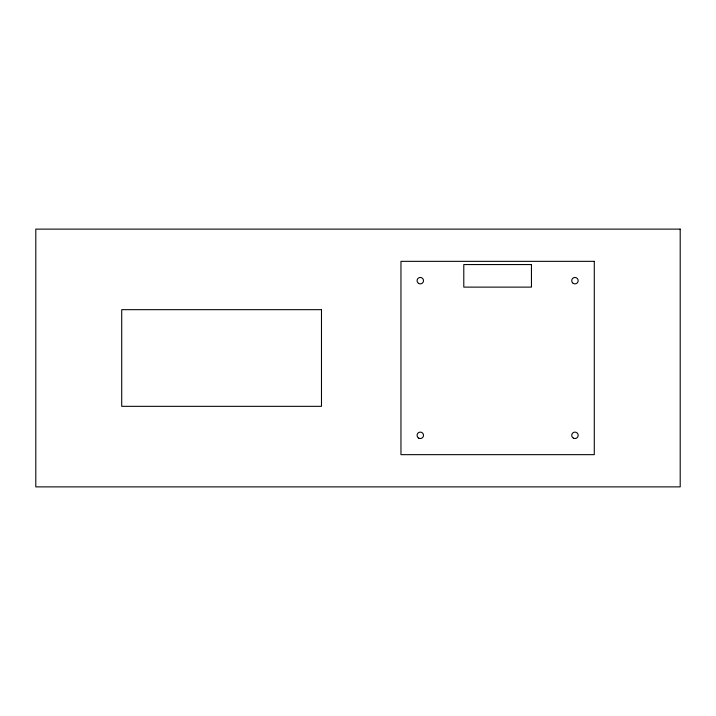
<?xml version="1.0" encoding="UTF-8"?>
<svg xmlns="http://www.w3.org/2000/svg" width="716" height="716" viewBox="0 0 716 716"><rect width="100%" height="100%" fill="white"/><g stroke="black" fill="none" stroke-linecap="round" stroke-linejoin="round"><path stroke-width="1.07" d="M680.2 229.12L35.8 229.12L35.8 486.88L680.2 486.88L680.2 229.12M594.28 261.34L400.96 261.34L400.96 454.66L594.28 454.66L594.28 261.34M531.451 264.562L463.789 264.562L463.789 287.116L531.451 287.116L531.451 264.562M321.484 309.67L121.72 309.67L121.72 406.33L321.484 406.33L321.484 309.67M573.14 283.339A3.222 3.222 0 0 0 578.161 280.905A3.222 3.222 0 0 0 573.543 277.772A3.222 3.222 0 0 0 573.14 283.339M573.337 438.12A3.222 3.222 0 0 0 578.17 435.328A3.222 3.222 0 0 0 573.337 432.536A3.222 3.222 0 0 0 573.337 438.12M418.681 438.12A3.222 3.222 0 0 0 423.514 435.328A3.222 3.222 0 0 0 418.681 432.536A3.222 3.222 0 0 0 418.681 438.12M418.484 283.339A3.222 3.222 0 0 0 423.505 280.905A3.222 3.222 0 0 0 418.887 277.772A3.222 3.222 0 0 0 418.484 283.339"/></g></svg>
